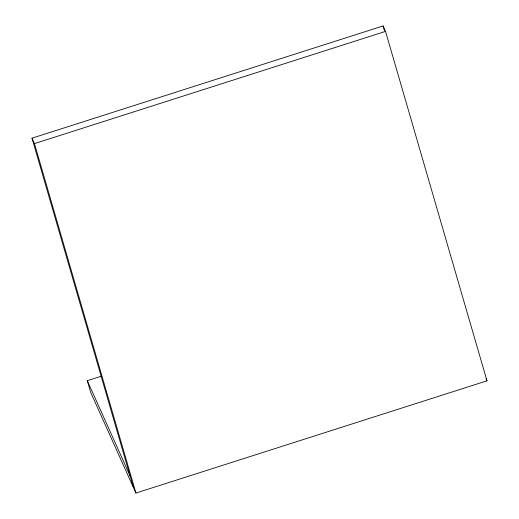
<?xml version="1.0" encoding="UTF-8"?>
<svg xmlns="http://www.w3.org/2000/svg" width="519" height="519" viewBox="0 0 519 519"><rect width="100%" height="100%" fill="white"/><g stroke="black" fill="none" stroke-linecap="round" stroke-linejoin="round"><path stroke-width="0.78" d="M133.474 487.607L32.009 138.177L383.074 25.95L385.526 31.393L486.991 380.823L135.926 493.05L90.695 392.409L87.289 380.687L101.179 376.249M32.009 138.177L34.455 143.62L385.526 31.393M486.076 378.779L486.991 380.823M87.289 380.687L130.068 475.878M383.074 25.95L384.43 30.621M34.455 143.62L135.926 493.05"/></g></svg>
